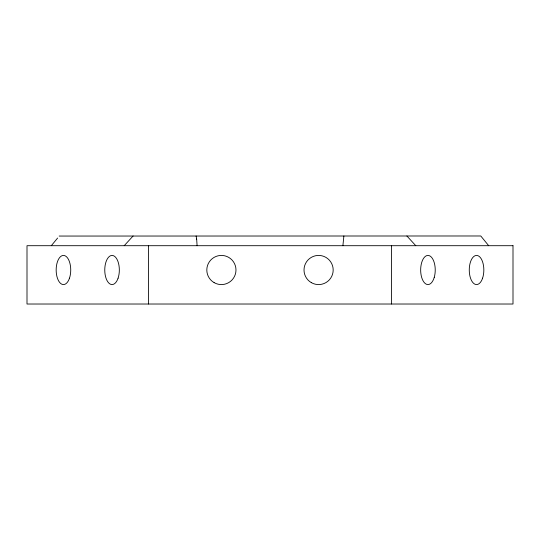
<?xml version="1.0" encoding="UTF-8"?>
<svg xmlns="http://www.w3.org/2000/svg" width="540" height="540" viewBox="0 0 540 540"><rect width="100%" height="100%" fill="white"/><g stroke="black" fill="none" stroke-linecap="round" stroke-linejoin="round"><path stroke-width="0.81" d="M342.9 245.7L343.879 235.98M59.171 236.054L480.776 235.98L488.7 245.7M57.618 238.052L51.3 245.7M124.2 245.7L133.11 235.98M406.89 235.98L415.8 245.7M196.121 235.98L196.216 236.48M196.229 236.554L196.574 238.552M196.594 238.694L196.661 239.193M196.681 239.341L197.1 245.7M391.5 245.7L391.5 304.02M148.5 245.7L148.5 304.02M513 245.7L27 245.7L27 304.02L513 304.02L513 245.7M69.484 278.174A14.58 7.29 -90 0 0 63.97 255.46A14.58 7.29 -90 0 0 56.896 276.372A14.58 7.29 -90 0 0 69.484 278.174M118.085 278.174A14.58 7.29 -90 0 0 112.57 255.46A14.58 7.29 -90 0 0 105.496 276.372A14.58 7.29 -90 0 0 118.085 278.174M214.11 282.629A14.58 14.58 0 0 0 235.98 270A14.58 14.58 0 0 0 214.11 257.371A14.58 14.58 0 0 0 214.11 282.629M311.31 282.629A14.58 14.58 0 0 0 333.18 270A14.58 14.58 0 0 0 311.31 257.371A14.58 14.58 0 0 0 311.31 282.629M434.261 277.29A14.58 7.29 -90 0 0 427.95 255.42A14.58 7.29 -90 0 0 421.639 277.29A14.58 7.29 -90 0 0 434.261 277.29M482.585 278.174A14.58 7.29 -90 0 0 477.07 255.46A14.58 7.29 -90 0 0 469.996 276.372A14.58 7.29 -90 0 0 482.585 278.174"/></g></svg>
